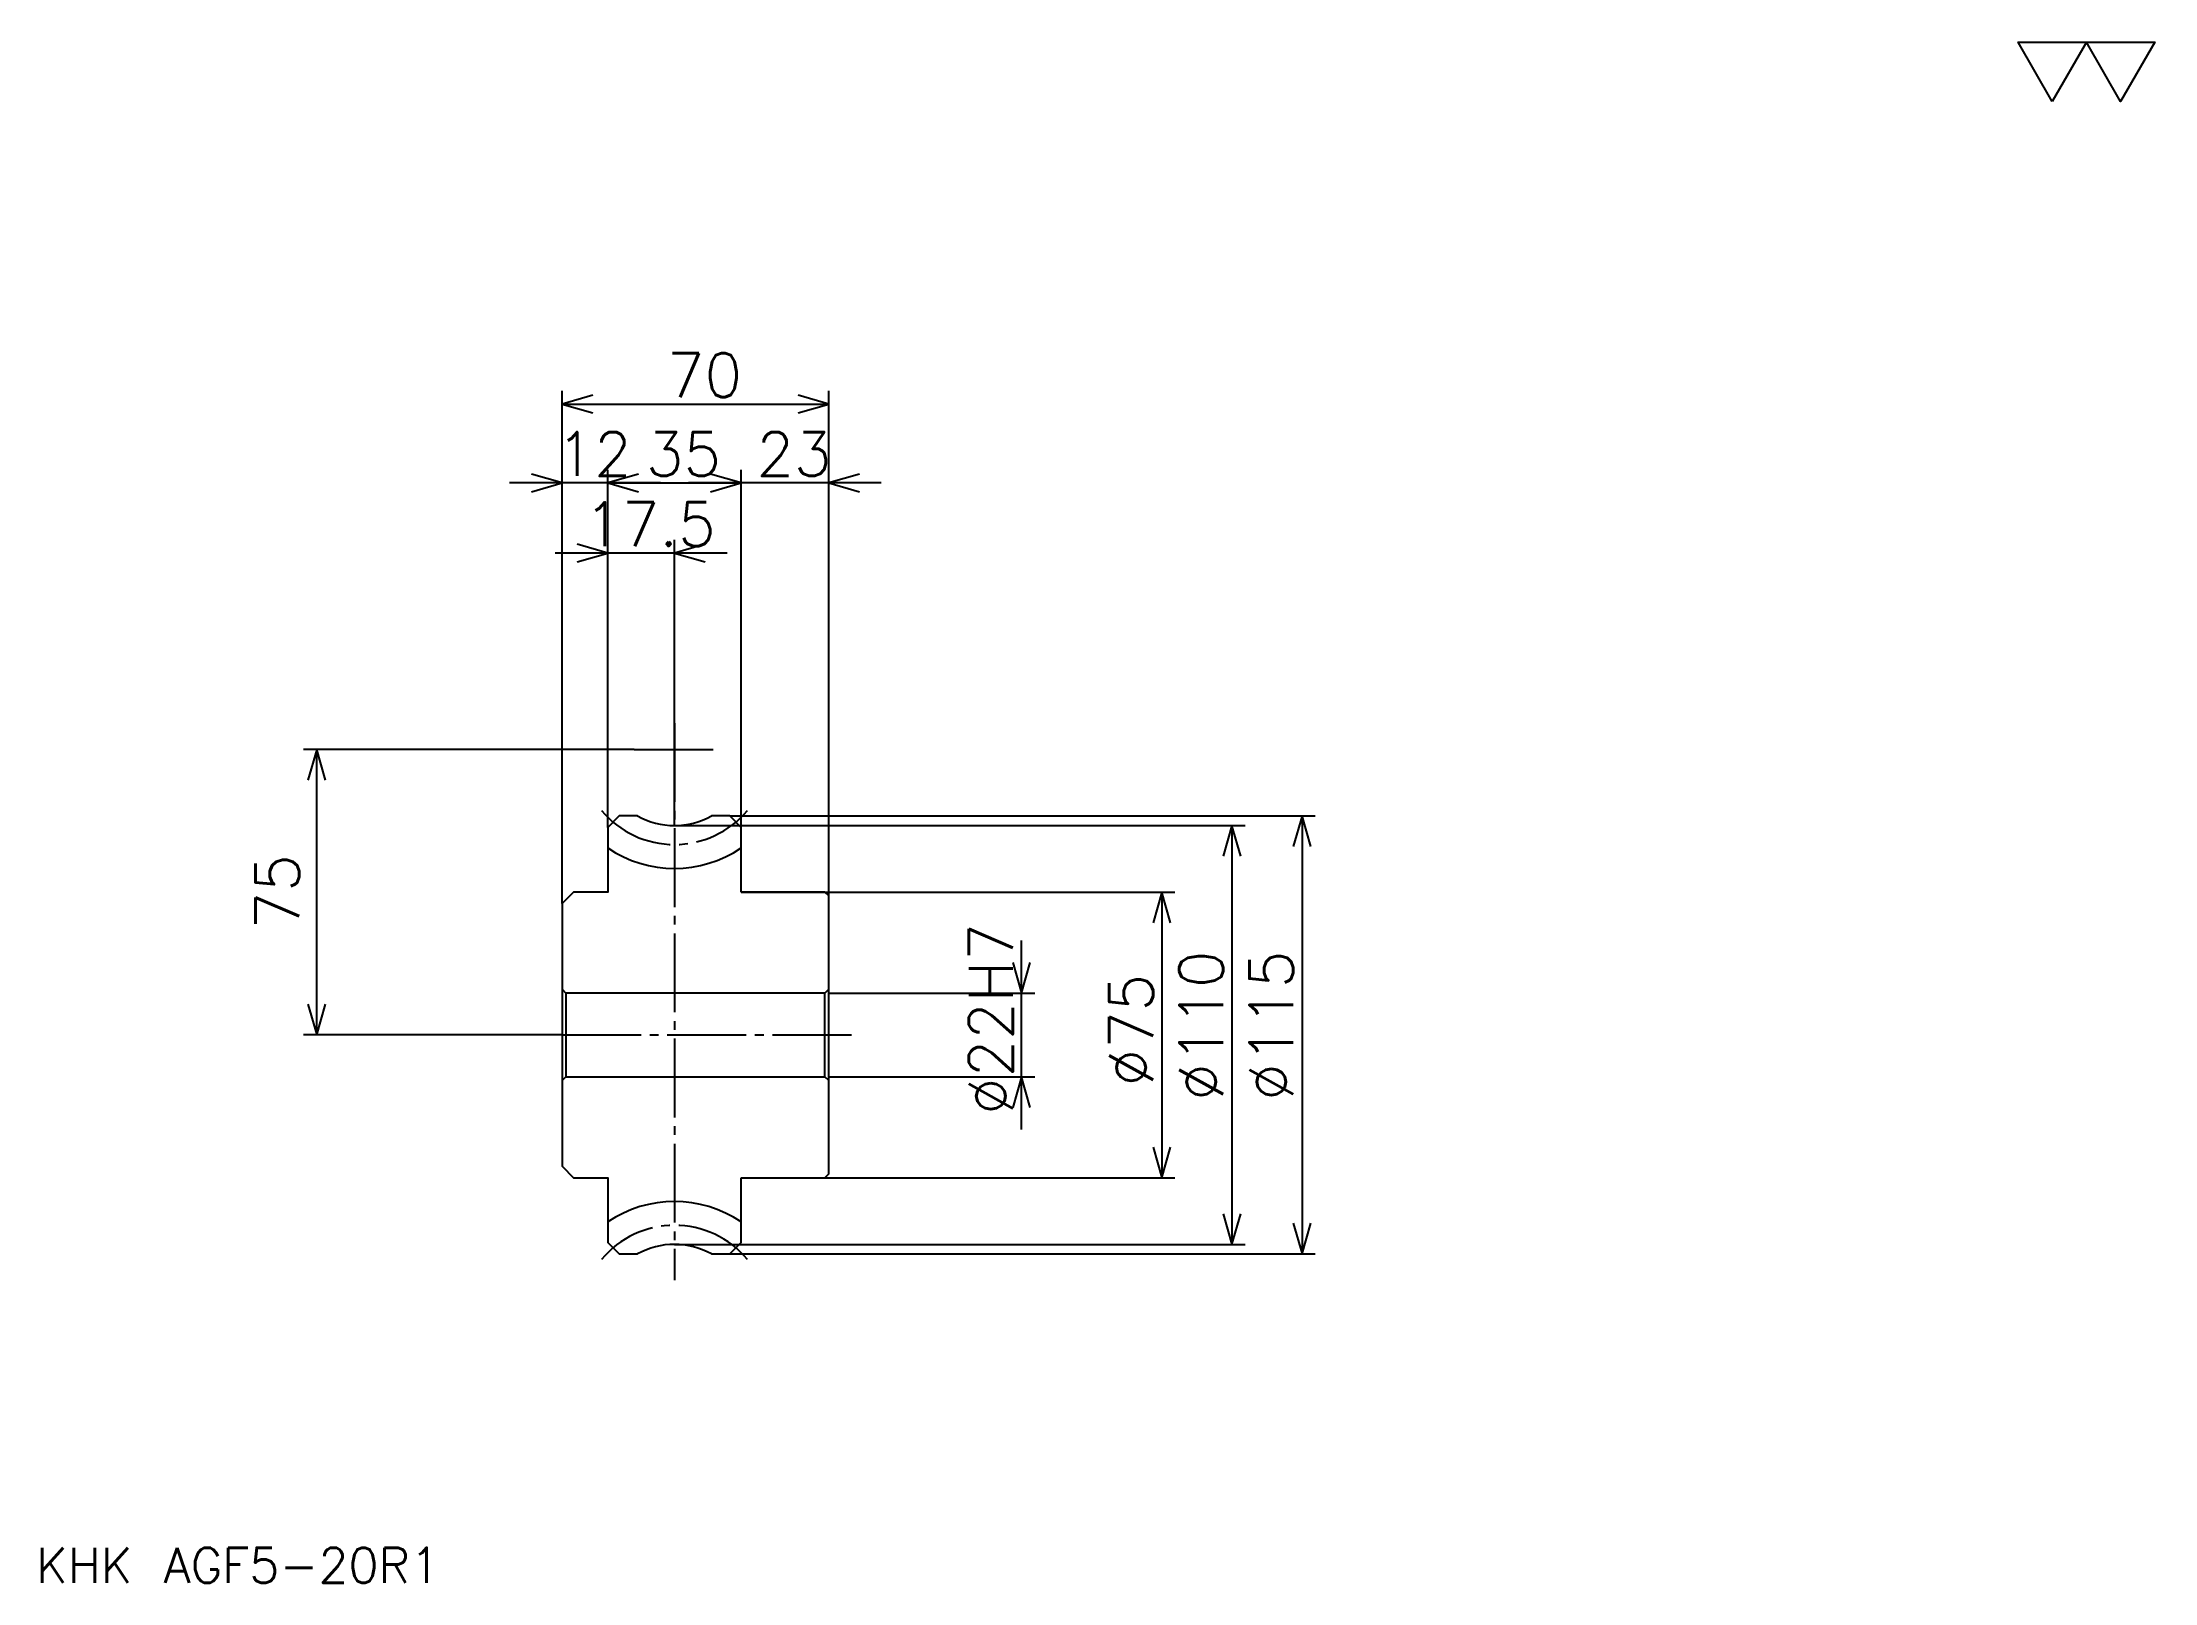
# Model space of a CAD drawing. Extents: x 25 to 579, y 25 to 430.
import ezdxf

# ---------------------------------------------------------------- set-up
doc = ezdxf.new("R2010")
doc.units = 0
doc.linetypes.add('DASHDOT', pattern=[27.619047, 20.714286, -2.301587, 2.301587, -2.301587])
doc.layers.get('0').update_dxf_attribs({"linetype": 'CONTINUOUS'})
doc.layers.add('DASHDOT', color=6, linetype='DASHDOT')
doc.styles.add('KANJI', font='TXT', dxfattribs={"bigfont": 'BIGFONT'})

msp = doc.modelspace()

# ---------------------------------------------------------------- linework, layer by layer
at = {"color": 5}
for p, q in [((161.111099, 226.666656), (161.111099, 338.29364)), ((161.111099, 334.841248), (231.111099, 334.841248)), ((231.111099, 206.666656), (231.111099, 338.29364)), ((173.111099, 226.666656), (173.111099, 317.579346)), ((208.111099, 226.666656), (208.111099, 317.579346)), ((186.920624, 314.126984), (147.301575, 314.126984)), ((173.111099, 314.126984), (208.111099, 314.126984)), ((244.920624, 314.126984), (194.301575, 314.126984)), ((204.420624, 295.714294), (159.301575, 295.714294)), ((190.611099, 224.166656), (190.611099, 299.166656)), ((180.015869, 244.166656), (93.214279, 244.166656)), ((96.666656, 169.166656), (96.666656, 244.166656)), ((161.111099, 203.666656), (161.111099, 226.666656)), ((173.111099, 223.666656), (173.111099, 226.666656)), ((190.611099, 224.166656), (231.111099, 224.166656)), ((205.111099, 226.666656), (231.111099, 226.666656)), ((208.111099, 223.666656), (208.111099, 226.666656)), ((231.111099, 226.666656), (358.849182, 226.666656)), ((231.111099, 205.666656), (231.111099, 226.666656)), ((231.111099, 224.166656), (340.436493, 224.166656)), ((336.984131, 224.166656), (336.984131, 114.166656)), ((355.39679, 226.666656), (355.39679, 111.666656)), ((208.111099, 206.666656), (231.111099, 206.666656)), ((231.111099, 206.666656), (322.023804, 206.666656)), ((318.571411, 206.666656), (318.571411, 131.666656)), ((281.746033, 144.357132), (281.746033, 193.976181)), ((231.111099, 180.166656), (285.198395, 180.166656)), ((161.111099, 169.166656), (93.214279, 169.166656)), ((231.111099, 158.166656), (285.198395, 158.166656)), ((208.111099, 131.666656), (231.111099, 131.666656)), ((231.111099, 131.666656), (322.023804, 131.666656)), ((190.611099, 114.166656), (231.111099, 114.166656)), ((205.111099, 111.666656), (231.111099, 111.666656)), ((231.111099, 114.166656), (340.436493, 114.166656)), ((231.111099, 111.666656), (358.849182, 111.666656))]:
    msp.add_line(p, q, dxfattribs=at)
at = {"color": 4}
for p, q in [((231.111099, 181.166656), (230.111099, 180.166656)), ((161.111099, 157.166656), (162.111099, 158.166656)), ((231.111099, 157.166656), (230.111099, 158.166656))]:
    msp.add_line(p, q, dxfattribs=at)
at = {"color": 7}
msp.add_lwpolyline([(552.380981, 414.285706), (543.404785, 429.844421), (579.30957, 429.844421), (570.333374, 414.285706), (561.357178, 429.844421), (552.380981, 414.285706)], dxfattribs=at)
at = {"color": 5}
for points in [[(169.166656, 337.142853), (161.111099, 334.841248), (169.166656, 332.539673)], [(223.055542, 332.539673), (231.111099, 334.841248), (223.055542, 337.142853)], [(153.055542, 311.825378), (161.111099, 314.126984), (153.055542, 316.428589)], [(181.166656, 316.428589), (173.111099, 314.126984), (181.166656, 311.825378)], [(181.166656, 316.428589), (173.111099, 314.126984), (181.166656, 311.825378)], [(200.055542, 311.825378), (208.111099, 314.126984), (200.055542, 316.428589)], [(200.055542, 311.825378), (208.111099, 314.126984), (200.055542, 316.428589)], [(239.166656, 316.428589), (231.111099, 314.126984), (239.166656, 311.825378)], [(165.055542, 293.412689), (173.111099, 295.714294), (165.055542, 298.015869)], [(198.666656, 298.015869), (190.611099, 295.714294), (198.666656, 293.412689)], [(98.968246, 236.111099), (96.666656, 244.166656), (94.365067, 236.111099)], [(339.285706, 216.111099), (336.984131, 224.166656), (334.682526, 216.111099)], [(357.698395, 218.611099), (355.39679, 226.666656), (353.095215, 218.611099)], [(320.873016, 198.611099), (318.571411, 206.666656), (316.269836, 198.611099)], [(279.444427, 188.222214), (281.746033, 180.166656), (284.047607, 188.222214)], [(94.365067, 177.222214), (96.666656, 169.166656), (98.968246, 177.222214)], [(284.047607, 150.111099), (281.746033, 158.166656), (279.444427, 150.111099)], [(316.269836, 139.722214), (318.571411, 131.666656), (320.873016, 139.722214)], [(334.682526, 122.222214), (336.984131, 114.166656), (339.285706, 122.222214)], [(353.095215, 119.722214), (355.39679, 111.666656), (357.698395, 119.722214)]]:
    msp.add_lwpolyline(points, dxfattribs=at)
at = {"color": 4}
for points in [[(180.928635, 226.666656), (176.111099, 226.666656), (173.111099, 223.666656), (173.111099, 206.666656), (164.111099, 206.666656), (161.111099, 203.666656), (161.111099, 157.166656)], [(208.111099, 206.666656), (208.111099, 223.666656), (205.111099, 226.666656), (200.293549, 226.666656)], [(208.111099, 131.666656), (230.111099, 131.666656), (231.111099, 132.666656), (231.111099, 205.666656), (230.111099, 206.666656), (208.111099, 206.666656)], [(161.111099, 181.166656), (162.111099, 180.166656), (162.111099, 158.166656), (230.111099, 158.166656), (230.111099, 180.166656), (162.111099, 180.166656)], [(161.111099, 157.166656), (161.111099, 134.666656), (164.111099, 131.666656), (173.111099, 131.666656), (173.111099, 114.666656), (176.111099, 111.666656), (180.928635, 111.666656)], [(200.293549, 111.666656), (205.111099, 111.666656), (208.111099, 114.666656), (208.111099, 131.666656)]]:
    msp.add_lwpolyline(points, dxfattribs=at)
for centre, radius, start, end in [((190.611099, 244.166656), 20, 241.04497418, 298.95502102), ((190.611099, 244.166656), 31.25, 235.94419969, 304.05580031), ((190.611099, 94.166656), 31.25, 55.94419969, 124.05580031), ((190.611099, 94.166656), 20, 61.04497898, 118.95502582)]:
    msp.add_arc(centre, radius, start, end, dxfattribs=at)
at = {"layer": 'DASHDOT', "color": 7}
for p, q in [((190.611099, 251.071411), (190.611099, 104.761894)), ((180.015869, 244.166656), (201.206329, 244.166656)), ((161.111099, 169.166656), (238.015869, 169.166656))]:
    msp.add_line(p, q, dxfattribs=at)
for centre, start, end in [((190.611099, 244.166656), 220.00000049, 319.99999951), ((190.611099, 94.166656), 40.00000049, 139.99999951)]:
    msp.add_arc(centre, 25, start, end, dxfattribs=at)

# ---------------------------------------------------------------- texts
at = {"color": 7, "style": 'KANJI'}
for s, height, p in [('70', 11.507937, (188.630936, 336.682526)), ('12', 11.507937, (159.630936, 315.968262)), ('35', 11.507937, (183.130936, 315.968262)), ('23', 11.507937, (212.130936, 315.968262)), ('17.5', 11.507937, (166.900787, 297.555542)), ('KHK AGF5-20R1', 9.206349, (23.015873, 25.317461))]:
    msp.add_text(s, height=height, dxfattribs=at).set_placement(p)
for s, p in [('75', (92.063484, 196.884918)), ('%%c22H7', (279.444427, 148.164673)), ('%%c110', (334.682526, 151.904755)), ('%%c115', (353.095215, 151.904755)), ('%%c75', (316.269836, 155.644836))]:
    msp.add_text(s, height=11.507937, rotation=90, dxfattribs=at).set_placement(p)

doc.saveas('drawing.dxf')
